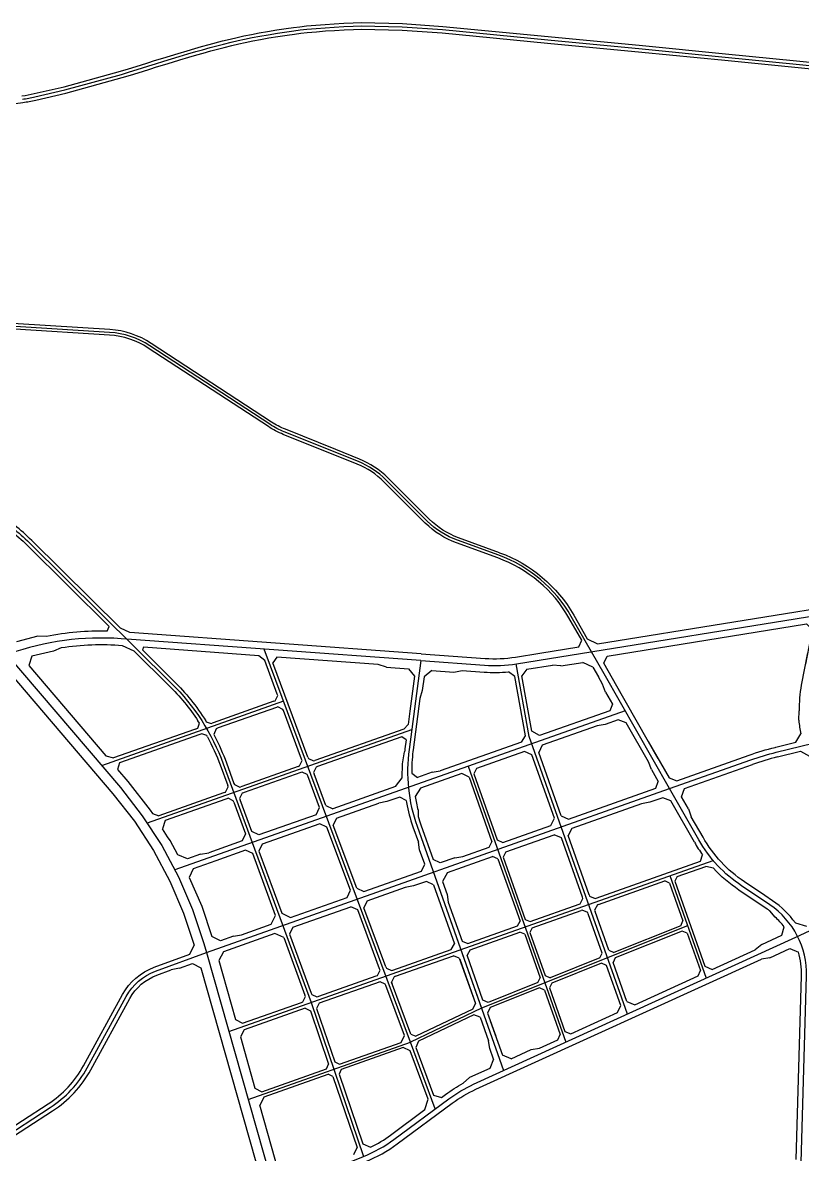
# Model space of a CAD drawing. Extents: x 529262 to 576451, y 2694391 to 2717535.
# Drawn here: x 548202 to 551030, y 2704258 to 2708361 of the extents above; entities that cross this region are included whole.
import ezdxf

# ---------------------------------------------------------------- set-up
doc = ezdxf.new("R2010")
doc.units = 0
doc.layers.add('RD-中线', color=40, linetype='Continuous')
doc.layers.add('RD-红线', color=7, linetype='Continuous')

msp = doc.modelspace()

# ---------------------------------------------------------------- linework, layer by layer
at = {"layer": 'RD-中线', "linetype": 'Continuous', "flags": 128}
msp.add_lwpolyline([(548201.411, 2708083.434, 0.02326065), (548247.156, 2708091.759), (548355.909, 2708116.826), (548560.407, 2708173.119), (548590.06, 2708181.985), (548633.177, 2708195.564), (548660.337, 2708203.9), (548683.532, 2708211.546), (548714.355, 2708220.906), (548742.004, 2708229.235), (548769.405, 2708237.827), (548801.771, 2708247.183), (548830.187, 2708255.688), (548853.984, 2708262.298), (548881.812, 2708270.117), (548930.054, 2708282.868), (548957.959, 2708289.562), (548983.262, 2708295.564), (549007.265, 2708300.697), (549034.575, 2708306.437), (549062.224, 2708311.83), (549092.752, 2708317.222), (549126.225, 2708322.786), (549160.141, 2708327.83), (549186.136, 2708331.48), (549209.102, 2708334.174), (549232.938, 2708337.043), (549266.42, 2708339.913), (549299.648, 2708342.609), (549332.175, 2708344.698), (549367.135, 2708346.786), (549401.397, 2708348.002), (549429.696, 2708348.865), (549579.001, 2708345.626), (549724.862, 2708335.466), (550106.136, 2708298.154), (550448.747, 2708266.266), (550749.632, 2708236.202), (551595.445, 2708152.222, -0.01593669)], format="xyb", dxfattribs=at)
at = {"layer": 'RD-中线'}
for points in [[(550264.627, 2706079.927), (550191.774, 2706207.589, 0.17765068), (549928.469, 2706429.633), (549778.78, 2706484.097, -0.10921452), (549669.5, 2706553.606), (549519.445, 2706703.269, 0.10073015), (549419.569, 2706769.178), (549151.186, 2706877.159, -0.04934445), (549098.822, 2706904.496), (548663.471, 2707189.563, 0.13001508), (548517.891, 2707237.994), (547833.021, 2707280.91, 0.05508293), (547767.196, 2707277.783), (547531.59, 2707240.358, -0.09681446), (547416.564, 2707244.443), (547074.994, 2707323.888, 0.07215247), (546989.167, 2707331.156), (546273.513, 2707288.463, -0.17005121), (546082.763, 2707342.756), (545973.417, 2707419.862, 0.05114874), (545920.048, 2707449.853), (545666.158, 2707560.128)], [(549645.647, 2706047.933), (549877.312, 2706031.067, 0.05823686), (549993.282, 2706036.134), (551279.844, 2706243.774, 0.03951419), (551356.506, 2706262.453), (552863.838, 2706758.599)], [(548580.186, 2706125.5), (548559.236, 2706127.025, 0.1034331), (548153.523, 2706072.555), (548144.66, 2706069.424)], [(551090.001, 2702895.302), (550971.448, 2703423.624, -0.09471954), (550961.877, 2703723.879), (551021.522, 2704100.629), (551044.24, 2704904.273, 0.2576985), (550911.589, 2705162.134), (550809.275, 2705230.825, -0.11575527), (550653.713, 2705398.125), (550547.661, 2705583.961), (550310.508, 2705999.529), (550264.627, 2706079.927)], [(548665.656, 2703937.865), (548665.656, 2703937.865), (549438.769, 2704250.203, 0.06314446), (549548.545, 2704311.618), (549748.053, 2704458.983, -0.05212256), (549837.645, 2704511.723), (551006.226, 2705044.68), (553133.986, 2706035.295)], [(550547.755, 2705583.697), (550842.501, 2705687.984, -0.02416359), (550935.017, 2705715.769), (551068.219, 2705748.851)]]:
    msp.add_lwpolyline(points, format="xyb", dxfattribs=at)
at = {"layer": 'RD-中线', "linetype": 'Continuous', "ltscale": 100}
for points in [[(547715.37, 2706899.889), (547793.29, 2706804.382, 0.07793982), (547908.654, 2706700.955), (548099.672, 2706577.078, -0.05110931), (548226.773, 2706474.829), (548741.385, 2705966.163, -0.1100924), (548929.777, 2705673.476), (549248.284, 2704807.929)], [(549645.647, 2706047.933), (549603.285, 2705725.841, 0.11825355), (549632.521, 2705447.477), (549865.894, 2704787.86)], [(547195.315, 2703903.002, 0.09217818), (547323.155, 2703908.6), (547745.167, 2704006.34, 0.15839836), (547930.517, 2704117.893), (548030.767, 2704233.393, -0.07075812), (548115.851, 2704307.22), (548302.596, 2704427.817, 0.12465263), (548436.374, 2704571.6), (548578.06, 2704830.128, -0.18105272), (548684.304, 2704921.676), (548868.67, 2704989.603)]]:
    msp.add_lwpolyline(points, format="xyb", dxfattribs=at)
at = {"layer": 'RD-中线'}
for points in [[(549645.647, 2706047.933), (548580.186, 2706125.5)], [(548144.66, 2706069.424), (548556.753, 2705587.174), (548636.313, 2705485.517), (548706.838, 2705377.397), (548767.806, 2705263.613), (548818.766, 2705145.009), (548859.339, 2705022.463), (548868.67, 2704989.603), (549152.732, 2703989.279)], [(548144.66, 2706069.424), (548556.753, 2705587.174), (548636.313, 2705485.517), (548706.838, 2705377.397), (548767.806, 2705263.613), (548818.766, 2705145.009), (548859.339, 2705022.463), (548868.67, 2704989.603)], [(549817.597, 2705664.896), (550171.706, 2704664.079)], [(550548.964, 2705268.135), (550680.576, 2704896.16)], [(550613.449, 2705085.881), (549865.894, 2704787.86)], [(548868.67, 2704989.603), (549152.732, 2703989.279), (549190.237, 2703867.161), (549232.906, 2703746.751), (549280.664, 2703628.266), (549440.403, 2703255.076)], [(549865.894, 2704787.86), (549608.309, 2704664.825)]]:
    msp.add_lwpolyline(points, dxfattribs=at)
at = {"layer": 'RD-中线', "linetype": 'Continuous', "ltscale": 100}
for points in [[(549608.309, 2704664.825), (549077.889, 2706089.266)], [(550395.663, 2704766.219), (550039.139, 2705772.922), (549991.566, 2706035.86)], [(549148.3, 2705900.177), (548488.71, 2705666.801)], [(550386.586, 2705866.216), (548754.363, 2705288.703)], [(549612.624, 2705796.852), (548654.387, 2705457.808)], [(548868.67, 2704989.603), (550547.755, 2705583.697)], [(549632.52, 2705447.48), (549946.093, 2704561.183)], [(548950.209, 2704702.464), (550705.748, 2705323.608)], [(549248.284, 2704807.929), (549438.769, 2704250.203)], [(549020.007, 2704456.671), (549608.309, 2704664.825)], [(549698.569, 2704422.432), (549608.309, 2704664.825)]]:
    msp.add_lwpolyline(points, dxfattribs=at)
at = {"layer": 'RD-红线', "linetype": 'ByBlock', "ltscale": 8}
for points in [[(548199.814, 2708095.327, 0.02326065), (548244.46, 2708103.453), (548352.967, 2708128.463), (548557.096, 2708184.654), (548586.539, 2708193.457), (548629.614, 2708207.023), (548656.698, 2708215.336), (548679.91, 2708222.987), (548710.881, 2708232.392), (548738.478, 2708240.706), (548765.943, 2708249.317), (548798.384, 2708258.696), (548826.861, 2708267.218), (548850.755, 2708273.856), (548878.655, 2708281.695), (548927.12, 2708294.505), (548955.175, 2708301.235), (548980.623, 2708307.271), (549004.776, 2708312.436), (549032.192, 2708318.198), (549060.032, 2708323.628), (549090.724, 2708329.05), (549124.358, 2708334.641), (549158.424, 2708339.706), (549184.603, 2708343.383), (549207.685, 2708346.09), (549231.708, 2708348.982), (549265.422, 2708351.871), (549298.778, 2708354.578), (549331.433, 2708356.675), (549366.564, 2708358.773), (549401.001, 2708359.996), (549429.643, 2708360.869), (549579.549, 2708357.617), (549725.864, 2708347.425), (550107.276, 2708310.1), (550449.899, 2708278.21), (550750.825, 2708248.143), (551596.631, 2708164.164, -0.01593669)], [(548003.329, 2708044.722), (548203.008, 2708071.541, 0.02326065), (548249.851, 2708080.066), (548358.85, 2708105.19), (548563.719, 2708161.585), (548593.582, 2708170.513), (548636.74, 2708184.105), (548663.976, 2708192.465), (548687.154, 2708200.104), (548717.829, 2708209.42), (548745.53, 2708217.765), (548772.867, 2708226.336), (548805.157, 2708235.671), (548833.514, 2708244.158), (548857.213, 2708250.741), (548884.968, 2708258.539), (548932.987, 2708271.231), (548960.743, 2708277.89), (548985.902, 2708283.857), (549009.754, 2708288.958), (549036.958, 2708294.675), (549064.417, 2708300.031), (549094.779, 2708305.394), (549128.091, 2708310.932), (549161.858, 2708315.953), (549187.67, 2708319.578), (549210.518, 2708322.258), (549234.168, 2708325.104), (549267.417, 2708327.954), (549300.518, 2708330.64), (549332.917, 2708332.721), (549367.705, 2708334.799), (549401.792, 2708336.009), (549429.749, 2708336.861), (549578.454, 2708333.635), (549723.861, 2708323.507), (550104.995, 2708286.208), (550447.594, 2708254.321), (550748.439, 2708224.262), (551594.26, 2708140.281, -0.01593669)]]:
    msp.add_lwpolyline(points, format="xyb", dxfattribs=at)
at = {"layer": 'RD-红线'}
for points in [[(549925.05, 2706420.236), (549775.36, 2706474.699, -0.10921452), (549662.438, 2706546.526), (549512.383, 2706696.189, 0.10073015), (549415.837, 2706759.9), (549147.453, 2706867.882, -0.04934445), (549093.344, 2706896.13), (548657.993, 2707181.197, 0.13001508), (548517.265, 2707228.014), (547832.396, 2707270.929, 0.05508293), (547768.765, 2707267.906), (547642.898, 2707247.913)], [(549338.404, 2706812.613), (549154.918, 2706886.437, -0.04934445), (549104.3, 2706912.862), (548668.949, 2707197.929, 0.13001508), (548518.516, 2707247.974), (547833.647, 2707290.89, 0.05508293), (547765.627, 2707287.659), (547652.774, 2707269.733)], [(549647.462, 2706072.867), (548591.185, 2706149.765), (548557.014, 2706165.277), (548235.209, 2706483.364, 0.05110931), (548106.202, 2706587.146), (547915.183, 2706711.023, -0.07793982), (547802.588, 2706811.968), (547727.98, 2706903.416)], [(549547.164, 2706689.747), (549526.506, 2706710.35, 0.10073015), (549423.302, 2706778.455), (549338.404, 2706812.613)], [(549931.888, 2706439.03, -0.17765065), (550200.459, 2706212.546), (550249.479, 2706126.647), (550286.552, 2706108.914), (551275.86, 2706268.454, 0.03951419), (551348.69, 2706286.199), (552813.27, 2706768.274)], [(547919.658, 2706679.516), (548093.143, 2706567.01, -0.05110931), (548218.337, 2706466.295), (548516.554, 2706171.524)], [(549931.888, 2706439.03), (549782.199, 2706493.494, -0.10921452), (549676.562, 2706560.687), (549547.164, 2706689.747)], [(550229.504, 2706121.299), (550183.089, 2706202.633, 0.17765065), (549925.05, 2706420.236)], [(548509.303, 2706154.414), (548516.554, 2706171.524, 0.67832834)], [(548509.303, 2706154.414, 0.05418172), (548288.63, 2706135.36, 0.05135542)], [(548564.2, 2706101.598, 0.05703374), (548342.219, 2706093.911)], [(548606.914, 2706082.208), (548732.949, 2705957.629, -0.05273274), (548837.924, 2705829.355)], [(548640.672, 2706096.03), (548636.722, 2706086.49, 0.69694048)], [(548636.722, 2706086.49), (548749.821, 2705974.698, -0.05745068), (548866.251, 2705829.664)], [(550218.591, 2706097.821), (550229.504, 2706121.299, 0.52358893)], [(549080.307, 2706048.385), (549058.766, 2706065.592, 0.29342606)], [(549124.399, 2706060.814), (549109.18, 2706039.622, 0.54628089)], [(549647.462, 2706072.867), (549879.128, 2706056.001, 0.05823686), (549989.299, 2706060.815), (550077.493, 2706075.049)], [(551048.598, 2706076.011), (551025.738, 2705958.997, 0.0562023), (551018.192, 2705865.627)], [(549875.497, 2706006.133, 0.04220921), (549963.973, 2706007.168)], [(549986.652, 2705990.003), (549963.973, 2706007.168, 0.39012761)], [(550029.983, 2706016.734), (550012.665, 2705992.264, 0.41978397)], [(549113.632, 2705900.64), (549118.423, 2705902.335), (549127.477, 2705921.71), (549125.703, 2705926.474, 0.41902222)], [(549148.04, 2705866.489), (549146.323, 2705871.098), (549127.263, 2705880.005), (549122.626, 2705878.364, 0.4094212)], [(548827.871, 2705799.532), (548837.562, 2705802.961), (548843.58, 2705820.574), (548837.924, 2705829.355, 0.48651172)], [(548866.251, 2705829.664), (548868.325, 2705826.333), (548886.07, 2705820.124), (548889.85, 2705821.461, 0.35070522)], [(548908.988, 2705802.775), (548903.526, 2705800.842), (548895.279, 2705779.627), (548897.951, 2705774.624, 0.45684888)], [(549584.838, 2705799.749), (549599.979, 2705815.735, 0.28213572)], [(551016.295, 2705831.257, 0.02974692), (551024.145, 2705782.189)], [(548872.241, 2705771.841), (548870.146, 2705775.668), (548851.996, 2705782.61), (548847.975, 2705781.187, 0.36940186)], [(548872.241, 2705771.841, -0.03572765), (548918.515, 2705669.332), (548945.819, 2705595.133)], [(548897.951, 2705774.624, -0.0327145), (548941.039, 2705677.62), (548968.62, 2705602.668)], [(549592.741, 2705760.706), (549577.508, 2705771.698, 0.55989727)], [(550011.523, 2705752.605), (550025.516, 2705775.198, 0.36778322)], [(550470.941, 2705754.715), (550546.067, 2705623.071), (550574.835, 2705612.371), (550836.497, 2705704.953, -0.02416359), (550930.678, 2705733.238), (550933.115, 2705733.843), (551005.898, 2705751.92)], [(551005.898, 2705751.92), (551024.145, 2705782.189, 0.41389302)], [(550048.895, 2705706.432), (550022.429, 2705718.276, 0.41412761)], [(550086.534, 2705740.958), (550073.41, 2705715.093, 0.41429952)], [(548504.552, 2705702.138), (548531.897, 2705694.81, 0.31036579)], [(548552.999, 2705676.819), (548546.598, 2705652.933, 0.52629137)], [(549201.682, 2705664.181), (549206.474, 2705665.876), (549215.527, 2705685.252), (549213.754, 2705690.015, 0.41902222)], [(549236.611, 2705697.407), (549238.327, 2705692.797), (549257.388, 2705683.891), (549262.025, 2705685.531, 0.4094212)], [(550939.356, 2705698.299, 0.02416359), (550848.505, 2705671.015)], [(549236.09, 2705630.03), (549234.374, 2705634.64), (549215.313, 2705643.546), (549210.676, 2705641.905, 0.4094212)], [(549271.019, 2705663.256), (549266.228, 2705661.561), (549257.174, 2705642.185), (549258.948, 2705637.422, 0.41902222)], [(549820.845, 2705625.737), (549795.319, 2705637.92, 0.41421356)], [(549848.112, 2705656.6), (549838.031, 2705637.122, 0.41421356)], [(548933.721, 2705569.371), (548938.494, 2705571.06), (548947.568, 2705590.381), (548945.819, 2705595.133, 0.41788879)], [(548968.62, 2705602.668), (548970.325, 2705598.034), (548989.406, 2705589.073), (548994.06, 2705590.72, 0.41054786)], [(549554.567, 2705590.925), (549578.828, 2705623.219, 0.3304091)], [(548967.923, 2705535.065), (548966.218, 2705539.699), (548947.137, 2705548.66), (548942.483, 2705547.013, 0.41054786)], [(549002.822, 2705568.362), (548998.049, 2705566.674), (548988.975, 2705547.352), (548990.724, 2705542.601, 0.41788879)], [(549266.866, 2705489.13), (549278.937, 2705514.964, 0.41902222)], [(549301.795, 2705522.356), (549327.209, 2705510.481, 0.4094212)], [(548672.999, 2705493.338), (548696.422, 2705485.41, 0.3461297)], [(548719.058, 2705467.961), (548708.978, 2705438.18, 0.48574093)], [(549340.391, 2705476.958), (549328.319, 2705451.124, 0.41902222)], [(550117.259, 2705450.472), (550130.383, 2705476.337, 0.41429952)], [(550154.898, 2705484.998), (550181.365, 2705473.154, 0.41412761)], [(550893.533, 2705195.937), (550819.309, 2705245.769, -0.11575527), (550669.346, 2705407.047), (550626.785, 2705481.627)], [(549305.462, 2705443.732), (549280.048, 2705455.607, 0.4094212)], [(550193.394, 2705439.223), (550180.27, 2705413.358, 0.41429952)], [(549893.853, 2705371.427), (549903.933, 2705390.904, 0.41421356)], [(549922.788, 2705397.576), (549942.875, 2705388.771, 0.41421356)], [(550155.754, 2705404.697), (550129.288, 2705416.541, 0.41412761)], [(550638.079, 2705389.203, 0.02639926), (550667.639, 2705343.224)], [(549954.883, 2705354.833), (549944.802, 2705335.355, 0.41421356)], [(550660.47, 2705320.317), (550667.639, 2705343.224, 0.50008754)], [(549925.948, 2705328.684), (549905.861, 2705337.488, 0.41421356)], [(550706.826, 2705295.163), (550680.092, 2705301.802, 0.30030215)], [(550575.592, 2705264.828), (550566.73, 2705247.903, 0.41421356)], [(550911.261, 2705140.374, 0.01051476), (550901.556, 2705147.19), (550799.242, 2705215.88, -0.05897091), (550706.826, 2705295.163)], [(549413.512, 2705222.34), (549438.926, 2705210.464, 0.4094212)], [(550547.876, 2705241.231), (550530.341, 2705248.817, 0.41421356)], [(549378.583, 2705189.114), (549390.655, 2705214.948, 0.41902222)], [(550219.651, 2705164.347), (550223.423, 2705165.681), (550233.502, 2705185.164), (550231.833, 2705189.878, 0.41429952)], [(550256.348, 2705198.539), (550258.016, 2705193.827), (550278.102, 2705185.028), (550281.871, 2705186.362, 0.41412761)], [(551004.088, 2705096.556, 0.09136854), (550921.622, 2705177.079), (550893.533, 2705195.937)], [(549417.179, 2705143.716), (549391.765, 2705155.591, 0.4094212)], [(549452.108, 2705176.942), (549440.037, 2705151.108, 0.41902222)], [(550253.198, 2705129.55), (550251.529, 2705134.262), (550231.444, 2705143.061), (550227.674, 2705141.728, 0.41412761)], [(550289.894, 2705163.742), (550286.122, 2705162.408), (550276.043, 2705142.925), (550277.713, 2705138.211, 0.41429952)], [(549104.005, 2705091.963), (549119.128, 2705124.165, 0.41788879)], [(549997.103, 2705085.605), (550005.965, 2705102.53, 0.41421356)], [(550024.82, 2705109.201), (550042.355, 2705101.616, 0.41421356)], [(550588.311, 2705086.625), (550596.325, 2705104.299, 0.40275542)], [(550963.335, 2705082.717, 0.04306733), (550931.034, 2705117.72)], [(551004.088, 2705096.556), (551044.371, 2705084.5, 0.37196162)], [(549148.83, 2705043.449), (549117.029, 2705058.384, 0.41054786)], [(549182.024, 2705081.38), (549169.925, 2705055.619, 0.41788879)], [(550022.643, 2705055.394), (550005.109, 2705062.979, 0.41421356)], [(550050.36, 2705078.99), (550041.498, 2705062.065, 0.41421356)], [(550612.348, 2705059.013), (550593.966, 2705067.348, 0.4257653)], [(549756.702, 2705000.546), (549767.725, 2705020.357, 0.41420874)], [(549796.007, 2705030.365), (549817.037, 2705021.894, 0.41421838)], [(549785.736, 2704969.45), (549764.707, 2704977.92, 0.41421838)], [(549825.041, 2704999.268), (549814.018, 2704979.457, 0.41420874)], [(550295.471, 2704969.881), (550303.484, 2704987.559, 0.40284069)], [(550327.289, 2704998.224), (550345.67, 2704989.893, 0.42567864)], [(551026.248, 2704904.793, 0.07745173), (551015.397, 2704990.958)], [(549278.517, 2704163.891), (549446.261, 2704231.66, 0.06314446), (549560.428, 2704295.531), (549759.936, 2704442.896, -0.05212256), (549845.944, 2704493.526), (550880.835, 2704965.511)], [(549519.573, 2704937.513), (549521.29, 2704932.903), (549540.35, 2704923.997), (549544.987, 2704925.637, 0.4094212)], [(550319.52, 2704942.278), (550301.139, 2704950.609, 0.42567864)], [(550351.338, 2704970.622), (550343.325, 2704952.944, 0.40284069)], [(550675.729, 2704939.841), (550702.882, 2704928.315, 0.44017519)], [(549484.644, 2704904.287), (549489.436, 2704905.982), (549498.49, 2704925.358), (549496.716, 2704930.121, 0.41902222)], [(549553.981, 2704903.362), (549549.19, 2704901.666), (549540.136, 2704882.291), (549541.91, 2704877.528, 0.41902222)], [(550070.382, 2704880.146), (550078.396, 2704897.821, 0.40275542)], [(550096.621, 2704906.27), (550115.004, 2704897.935, 0.4257653)], [(550651.374, 2704904.824), (550660.026, 2704924.263, 0.38871994)], [(549519.053, 2704870.136), (549517.336, 2704874.745), (549498.276, 2704883.652), (549493.639, 2704882.011, 0.4094212)], [(550094.419, 2704852.535), (550076.036, 2704860.87, 0.4257653)], [(550120.658, 2704878.659), (550112.644, 2704860.984, 0.40275542)], [(549213.734, 2704808.433), (549218.507, 2704810.122), (549227.581, 2704829.443), (549225.832, 2704834.195, 0.41788879)], [(549248.633, 2704841.73), (549250.338, 2704837.096), (549269.418, 2704828.136), (549274.073, 2704829.783, 0.41054786)], [(550393.349, 2704811.695), (550421.651, 2704800.053, 0.44008761)], [(549835.033, 2704784.201), (549844.164, 2704804.309, 0.38362609)], [(550359.544, 2704771.728), (550370.832, 2704797.39, 0.38880439)], [(548974.165, 2704746.228), (549000.076, 2704732.837, 0.4329038)], [(549861.605, 2704755.012), (549838.682, 2704763.779, 0.44547722)], [(549610.367, 2704693.687), (549628.584, 2704685.591, 0.44057063)], [(550142.503, 2704672.742), (550151.155, 2704692.181, 0.38871994)], [(550168.483, 2704703.169), (550189.998, 2704694.403, 0.44017519)], [(549637.54, 2704667.704), (549628.429, 2704645.181, 0.38833873)], [(549628.429, 2704645.181), (549692.626, 2704472.779), (549721.459, 2704464.204), (549736.17, 2704475.07, -0.0361017), (549799.548, 2704515.161, -0.0361017)], [(549464.037, 2704283.43, 0.04438815), (549536.662, 2704327.705), (549661.156, 2704419.662), (549672.541, 2704457.943), (549607.464, 2704632.706), (549581.631, 2704644.778), (549357.364, 2704565.428)], [(549304.049, 2704567.779), (549311.682, 2704585.179, 0.41100815)], [(549334.216, 2704593.454), (549351.188, 2704584.458, 0.41742626)], [(549357.364, 2704565.428), (549349.731, 2704548.028, 0.41100815)], [(549327.197, 2704539.752), (549310.224, 2704548.749, 0.41742626)], [(549077.925, 2704466.557), (549062.215, 2704436.159, 0.39576712)], [(549403.624, 2704257.575), (549414.871, 2704283.047, 0.39824292)], [(549436.032, 2704295.346), (549464.037, 2704283.43, 0.45271465)]]:
    msp.add_lwpolyline(points, format="xyb", dxfattribs=at)
for points in [[(550372.614, 2705927.016), (550309.228, 2706038.089), (550321.518, 2706063.785), (551045.122, 2706180.568), (551065.01, 2706160.015), (551040.456, 2706034.334)], [(548257.495, 2706136.978), (548180.179, 2706116.431)], [(548288.63, 2706135.36), (548257.495, 2706136.978)], [(548342.219, 2706093.911), (548313.849, 2706082.225), (548235.881, 2706064.306), (548224.508, 2706029.858), (548504.552, 2705702.138)], [(548606.914, 2706082.208), (548564.2, 2706101.598)], [(549058.766, 2706065.592), (548640.672, 2706096.03)], [(550077.493, 2706075.049), (550218.591, 2706097.821)], [(549125.703, 2705926.474), (549080.307, 2706048.385)], [(549491.621, 2706034.08), (549124.399, 2706060.814)], [(550154.033, 2706028.752), (550233.011, 2706041.499)], [(550270.083, 2706023.769), (550233.011, 2706041.499)], [(548152.16, 2706006.771), (548529.655, 2705565.009)], [(549236.611, 2705697.407), (549109.18, 2706039.622)], [(549521.402, 2706023.775), (549491.621, 2706034.08)], [(549686.119, 2706011.784), (549657.925, 2705988.812)], [(549686.119, 2706011.784), (549765.908, 2706005.975)], [(549765.911, 2706006.017), (549796.418, 2706011.89)], [(549796.418, 2706011.89), (549875.497, 2706006.133)], [(550029.983, 2706016.734), (550123.158, 2706031.772)], [(550154.033, 2706028.752), (550123.158, 2706031.772)], [(550270.083, 2706023.769), (550290.004, 2705988.86)], [(549657.925, 2705988.812), (549651.349, 2705938.812)], [(550025.516, 2705775.198), (549986.652, 2705990.003)], [(550305.384, 2705961.91), (550290.004, 2705988.86)], [(550506.777, 2705691.919), (550351.449, 2705964.105)], [(549651.349, 2705938.812), (549642.76, 2705910.954)], [(549113.632, 2705900.64), (548892.748, 2705822.487), (548889.85, 2705821.461)], [(549122.626, 2705878.364), (548911.845, 2705803.786), (548908.988, 2705802.775)], [(549213.754, 2705690.015), (549148.04, 2705866.489)], [(551016.295, 2705831.257), (551018.192, 2705865.627)], [(548827.871, 2705799.532), (548824.959, 2705798.502), (548531.897, 2705694.81)], [(549584.838, 2705799.749), (549262.025, 2705685.531)], [(548847.975, 2705781.187), (548845.112, 2705780.174), (548552.999, 2705676.819)], [(549577.508, 2705771.698), (549271.019, 2705663.256)], [(549579.25, 2705673.217), (549587.128, 2705717.336)], [(550154.898, 2705484.998), (550073.41, 2705715.093)], [(550939.356, 2705698.299), (551022.951, 2705719.061), (551055.973, 2705701.672), (551106.877, 2705565.598)], [(549578.828, 2705623.219), (549579.25, 2705673.217)], [(550130.383, 2705476.337), (550048.895, 2705706.432)], [(550616.466, 2705509.798), (550591.292, 2705553.91), (550602.469, 2705583.962), (550848.505, 2705671.015)], [(548546.598, 2705652.933), (548583.851, 2705609.338), (548664.804, 2705505.902), (548672.999, 2705493.338)], [(549201.682, 2705664.181), (548996.889, 2705591.721), (548994.06, 2705590.72)], [(549210.676, 2705641.905), (549005.65, 2705569.363), (549002.822, 2705568.362)], [(549278.937, 2705514.964), (549236.09, 2705630.03)], [(549301.795, 2705522.356), (549258.948, 2705637.422)], [(549686.895, 2705643.049), (549715.944, 2705648.023)], [(549838.031, 2705637.122), (549922.788, 2705397.576)], [(549820.845, 2705625.737), (549903.933, 2705390.904)], [(548529.655, 2705565.009), (548607.822, 2705465.133)], [(548933.721, 2705569.371), (548930.893, 2705568.37), (548696.422, 2705485.41)], [(549570.476, 2705553.063), (549523.339, 2705536.385)], [(550552.056, 2705539.943), (550523.289, 2705550.643)], [(548942.483, 2705547.013), (548939.654, 2705546.012), (548719.058, 2705467.961)], [(549523.339, 2705536.385), (549494.425, 2705531.458)], [(550446.279, 2705528.699), (550193.394, 2705439.223)], [(550638.079, 2705389.203), (550552.056, 2705539.943)], [(550616.466, 2705509.798), (550626.785, 2705481.627)], [(549635.903, 2705505.866), (549636.965, 2705482.427)], [(548607.822, 2705465.133), (548676.7, 2705359.538)], [(549390.655, 2705214.948), (549305.462, 2705443.732)], [(549413.512, 2705222.34), (549328.319, 2705451.124)], [(549641.788, 2705362.044), (549637.265, 2705389.084)], [(550231.833, 2705189.878), (550155.754, 2705404.697)], [(550256.348, 2705198.539), (550180.27, 2705413.358)], [(548676.7, 2705359.538), (548736.244, 2705248.412)], [(549119.128, 2705124.165), (549036.658, 2705348.278), (549010.896, 2705360.376), (548902.486, 2705322.019)], [(548902.486, 2705322.019), (548820.431, 2705292.986)], [(549769.443, 2705332.792), (549798.93, 2705337.841)], [(549925.948, 2705328.684), (550005.965, 2705102.53)], [(549944.802, 2705335.355), (550024.82, 2705109.201)], [(550281.871, 2705186.362), (550660.47, 2705320.317)], [(550575.592, 2705264.828), (550680.092, 2705301.802)], [(548820.431, 2705292.986), (548806.732, 2705261.677)], [(548806.732, 2705261.677), (548851.518, 2705157.441)], [(548736.244, 2705248.412), (548786.013, 2705132.577)], [(549619.052, 2705230.706), (549588.795, 2705225.55)], [(549666.188, 2705247.384), (549619.052, 2705230.706)], [(549724.557, 2705246.574), (549741.234, 2705199.437)], [(550289.894, 2705163.742), (550530.341, 2705248.817)], [(550547.876, 2705241.231), (550596.325, 2705104.299)], [(550566.73, 2705247.903), (550675.729, 2704939.841)], [(549741.234, 2705199.437), (549745.756, 2705172.396)], [(548851.518, 2705157.441), (548887.97, 2705047.342)], [(549496.716, 2704930.121), (549417.179, 2705143.716)], [(549519.573, 2704937.513), (549440.037, 2705151.108)], [(550042.355, 2705101.616), (550219.651, 2705164.347)], [(550050.36, 2705078.99), (550227.674, 2705141.728)], [(550327.289, 2704998.224), (550277.713, 2705138.211)], [(550931.034, 2705117.72), (550911.261, 2705140.374)], [(548786.013, 2705132.577), (548824.615, 2705015.985)], [(550303.484, 2704987.559), (550253.198, 2705129.55)], [(549117.029, 2705058.384), (548930.228, 2704992.29), (548913.488, 2704959.902), (548926.727, 2704913.282), (548974.165, 2704746.228)], [(548996.483, 2705053.919), (549104.005, 2705091.963)], [(549169.925, 2705055.619), (549248.633, 2704841.73)], [(549817.037, 2705021.894), (549997.103, 2705085.605)], [(549825.041, 2704999.268), (550005.109, 2705062.979)], [(550041.498, 2705062.065), (550096.621, 2704906.27)], [(550588.311, 2705086.625), (550345.67, 2704989.893)], [(550593.966, 2705067.348), (550351.338, 2704970.622)], [(550612.348, 2705059.013), (550660.026, 2704924.263)], [(550955.522, 2705052.33), (550963.335, 2705082.717)], [(548919.396, 2705031.948), (548887.97, 2705047.342)], [(549148.83, 2705043.449), (549225.832, 2704834.195)], [(550022.643, 2705055.394), (550078.396, 2704897.821)], [(550882.454, 2705019.006), (550858.479, 2704999.278)], [(550882.454, 2705019.006), (550955.522, 2705052.33)], [(549544.987, 2704925.637), (549756.702, 2705000.546)], [(549553.981, 2704903.362), (549764.707, 2704977.92)], [(550070.382, 2704880.146), (549890.434, 2704808.408), (549871.498, 2704816.994), (549814.018, 2704979.457)], [(550702.882, 2704928.315), (550858.479, 2704999.278)], [(550911.449, 2704970.68), (550984.651, 2705004.066)], [(550984.651, 2705004.066), (551015.397, 2704990.958)], [(549787.404, 2704964.736), (549844.164, 2704804.309)], [(550295.471, 2704969.881), (550115.004, 2704897.935)], [(550301.139, 2704950.609), (550120.658, 2704878.659)], [(550370.832, 2704797.39), (550319.52, 2704942.278)], [(550393.349, 2704811.695), (550343.325, 2704952.944)], [(550911.449, 2704970.68), (550880.835, 2704965.511)], [(549274.073, 2704829.783), (549276.902, 2704830.783), (549484.644, 2704904.287)], [(550421.651, 2704800.053), (550651.374, 2704904.824)], [(551007.42, 2704238.743), (551026.248, 2704904.791)], [(549498.276, 2704883.652), (549277.617, 2704805.579)], [(549610.367, 2704693.687), (549540.136, 2704882.291)], [(550094.419, 2704852.535), (550151.155, 2704692.181)], [(550112.644, 2704860.984), (550168.483, 2704703.169)], [(549000.076, 2704732.837), (549213.734, 2704808.433)], [(549226.709, 2704787.566), (549005.41, 2704709.266)], [(549226.709, 2704787.566), (549245.698, 2704778.374)], [(549245.698, 2704778.374), (549311.682, 2704585.179)], [(549277.617, 2704805.579), (549268.325, 2704786.38)], [(549268.325, 2704786.38), (549334.216, 2704593.454)], [(549835.033, 2704784.201), (549628.584, 2704685.591)], [(550189.998, 2704694.403), (550359.544, 2704771.728)], [(549838.682, 2704763.779), (549637.54, 2704667.704)], [(549005.41, 2704709.266), (548992.019, 2704683.356)], [(549896.665, 2704641.46), (549892.08, 2704668.876)], [(550076.746, 2704642.752), (550142.503, 2704672.742)], [(549910.218, 2704603.157), (549896.665, 2704641.46)], [(550045.715, 2704637.583), (550076.746, 2704642.752)], [(549895.811, 2704569.215), (549823.024, 2704536.019)], [(549910.218, 2704603.157), (549895.811, 2704569.215)], [(549327.197, 2704539.752), (549414.871, 2704283.047)], [(549349.731, 2704548.028), (549436.032, 2704295.346)], [(549823.024, 2704536.019), (549799.548, 2704515.161)], [(549133.845, 2704183.913), (549062.215, 2704436.159)]]:
    msp.add_lwpolyline(points, dxfattribs=at)
at = {"layer": 'RD-红线', "linetype": 'Continuous', "ltscale": 100}
for points in [[(549521.402, 2706023.775), (549601.402, 2706017.951)], [(549601.402, 2706017.951), (549623.076, 2705991.349)], [(549623.076, 2705991.349), (549606.443, 2705864.886)], [(550331.751, 2705865.908), (550076.917, 2705775.742), (550048.897, 2705792.004), (550012.665, 2705992.264)], [(550315.911, 2705933.376), (550305.384, 2705961.91)], [(550315.911, 2705933.376), (550340.693, 2705889.949)], [(550340.693, 2705889.949), (550331.751, 2705865.908)], [(549606.443, 2705864.886), (549599.979, 2705815.735)], [(550284.986, 2705811.174), (550086.534, 2705740.958)], [(550314.936, 2705816.467), (550284.986, 2705811.174)], [(550362.072, 2705833.145), (550314.936, 2705816.467)], [(550390.84, 2705822.446), (550362.072, 2705833.145)], [(550471.522, 2705681.064), (550390.84, 2705822.446)], [(550011.523, 2705752.605), (549715.944, 2705648.023)], [(550022.429, 2705718.276), (549848.112, 2705656.6)], [(550482.049, 2705652.53), (550471.522, 2705681.064)], [(549613.284, 2705639.464), (549634.288, 2705624.355)], [(549686.895, 2705643.049), (549634.214, 2705624.409)], [(549795.319, 2705637.92), (549645.316, 2705584.846)], [(550482.049, 2705652.53), (550506.831, 2705609.104)], [(549554.567, 2705590.925), (549327.209, 2705510.481)], [(550497.849, 2705585.133), (550506.791, 2705609.174)], [(549592.725, 2705540.024), (549570.476, 2705553.063)], [(550181.365, 2705473.154), (550497.849, 2705585.133)], [(550523.289, 2705550.643), (550476.228, 2705533.992)], [(548967.923, 2705535.065), (549010.411, 2705419.605), (548998.463, 2705394.164), (548877.407, 2705351.332)], [(549266.866, 2705489.13), (549058.8, 2705415.512), (549033.038, 2705427.611), (548990.724, 2705542.601)], [(549340.391, 2705476.958), (549494.425, 2705531.458)], [(549592.725, 2705540.024), (549593.936, 2705532.988)], [(550476.228, 2705533.992), (550446.279, 2705528.699)], [(548727.972, 2705409.061), (548708.978, 2705438.18)], [(549280.048, 2705455.607), (549071.233, 2705381.724), (549059.285, 2705356.284), (549141.864, 2705131.875), (549174.066, 2705116.752), (549378.583, 2705189.114)], [(549617.534, 2705444.91), (549637.253, 2705389.153)], [(549646.662, 2705452.481), (549691.311, 2705326.282)], [(549942.875, 2705388.771), (550117.259, 2705450.472)], [(548736.977, 2705395.256), (548727.972, 2705409.061)], [(548764.945, 2705343.058), (548736.977, 2705395.256)], [(549954.883, 2705354.833), (550129.288, 2705416.541)], [(548800.321, 2705329.361), (548764.945, 2705343.058)], [(548847.458, 2705346.039), (548800.321, 2705329.361)], [(548847.458, 2705346.039), (548877.407, 2705351.332)], [(549438.926, 2705210.464), (549648.028, 2705284.449), (549660.212, 2705309.975), (549641.788, 2705362.044)], [(549798.93, 2705337.841), (549893.853, 2705371.427)], [(549716.74, 2705314.144), (549691.311, 2705326.282)], [(549769.443, 2705332.792), (549716.74, 2705314.144)], [(549742.307, 2705279.62), (549905.861, 2705337.488)], [(549452.108, 2705176.942), (549590.138, 2705225.779)], [(549691.714, 2705235.2), (549666.188, 2705247.384)], [(549691.714, 2705235.2), (549767.725, 2705020.357)], [(549182.024, 2705081.38), (549391.765, 2705155.591)], [(549745.756, 2705172.396), (549796.007, 2705030.365)], [(548966.533, 2705048.626), (548919.396, 2705031.948)], [(548966.533, 2705048.626), (548996.483, 2705053.919)], [(548770.837, 2704932.243), (548817.754, 2704949.529)], [(548817.754, 2704949.529), (548848.041, 2704934.123)], [(548848.041, 2704934.123), (549068.567, 2704157.541)], [(549785.736, 2704969.45), (549844.164, 2704804.309)], [(548770.837, 2704932.243), (548740.958, 2704926.563)], [(549351.188, 2704584.458), (549574.65, 2704663.523), (549586.526, 2704688.937), (549519.053, 2704870.136)], [(550076.036, 2704860.87), (549897.11, 2704789.539), (549888.18, 2704769.843), (549917.903, 2704685.833)], [(549861.605, 2704755.012), (549892.08, 2704668.876)], [(549897.997, 2704742.097), (549942.021, 2704617.663)], [(548992.019, 2704683.356), (549044.868, 2704497.248), (549069.186, 2704484.68), (549304.049, 2704567.779)], [(549973.106, 2704604.468), (549942.021, 2704617.663)], [(549973.106, 2704604.468), (550045.715, 2704637.583)], [(549077.925, 2704466.557), (549310.224, 2704548.749)]]:
    msp.add_lwpolyline(points, dxfattribs=at)
for points in [[(549642.76, 2705910.954), (549618.157, 2705723.885, 0.00170381), (549617.651, 2705719.93, 0.00086605), (549617.403, 2705717.919)], [(549592.741, 2705760.706), (549588.413, 2705727.797, 0.00428461), (549587.128, 2705717.336, 0.00428461)], [(549617.403, 2705717.919, 0.0309216), (549613, 2705639.5, 0.03163701)], [(549645.316, 2705584.846), (549625.278, 2705555.357, 0.36015081)], [(549625.278, 2705555.357, 0.02164212), (549635.903, 2705505.866, 0.02164212)], [(549593.936, 2705532.988, 0.03721184), (549617.534, 2705444.91)], [(549636.965, 2705482.427, 0.01345414), (549646.662, 2705452.481)], [(549742.307, 2705279.62), (549724.557, 2705246.575, 0.41420874)], [(547379.396, 2703937.022), (547741.783, 2704020.953, 0.15839836), (547919.189, 2704127.725), (548019.439, 2704243.225, -0.07075812), (548107.714, 2704319.821), (548294.459, 2704440.417, 0.12465263), (548423.22, 2704578.809), (548564.906, 2704837.337, -0.18105272), (548679.118, 2704935.751), (548809.015, 2704983.609), (548824.615, 2705015.985)], [(547382.471, 2703906.941), (547748.552, 2703991.727, 0.15839836), (547941.845, 2704108.06), (548042.095, 2704223.56, -0.07075812), (548123.989, 2704294.619), (548310.734, 2704415.216, 0.12465263), (548449.528, 2704564.391), (548591.214, 2704822.919, -0.18105272), (548689.489, 2704907.6), (548740.958, 2704926.563)]]:
    msp.add_lwpolyline(points, format="xyb", dxfattribs=at)

doc.saveas('drawing.dxf')
